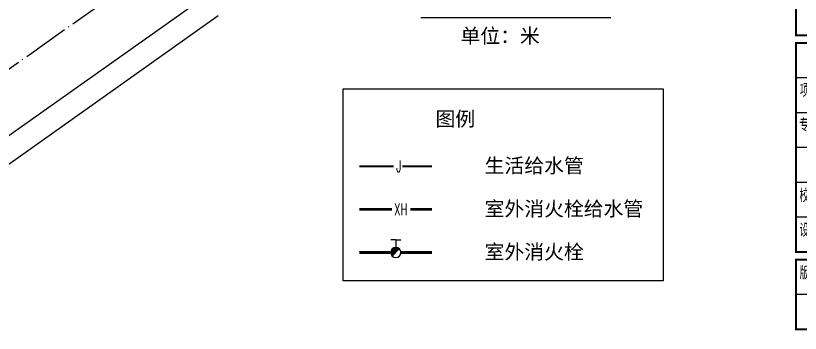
# Model space of a CAD drawing. Extents: x 36524853 to 36525459, y 2743936 to 2747542.
# Drawn here: x 36525048.4 to 36525149.8, y 2744396.9 to 2744437.9 of the extents above; entities that cross this region are included whole.
import ezdxf

# ---------------------------------------------------------------- set-up
doc = ezdxf.new("R2010")
doc.units = 0
doc.header["$LTSCALE"] = 1000
doc.header["$MEASUREMENT"] = 0
doc.linetypes.add('DASHDOT', pattern=[25.4, 12.7, -6.35, 0, -6.35])
doc.linetypes.add('DOTE', pattern=[2.42, 2, -0.2, 0.02, -0.2])
for name, color, linetype in [('0-规划道路', 4, 'Continuous'), ('0-规划道路中线', 211, 'DASHDOT'), ('_0', 7, 'Continuous'), ('A0-12 图框-中粗线', 41, 'Continuous'), ('A0-13 图框-细线', 7, 'Continuous'), ('A0-21 图框-不可改文字', 7, 'Continuous'), ('DIM_SYMB', 3, 'Continuous'), ('EQUIP_消火栓', 7, 'Continuous'), ('PIPE-消防', 1, 'Continuous'), ('PIPE-给水', 3, 'Continuous'), ('PUB_TEXT', 7, 'Continuous'), ('TEXT_消防', 7, 'Continuous'), ('TEXT_给水', 7, 'Continuous'), ('TWT_TEXT', 7, 'Continuous')]:
    doc.layers.add(name, color=color, linetype=linetype)
doc.styles.add('_TWT_PIPETEXT', font='SIMPLEX', dxfattribs={"width": 0.8, "height": 3.5, "bigfont": 'HZTXT'})
doc.styles.add('SKED-粗宋体', font='', dxfattribs={"width": 0.7})
doc.styles.add('黑体', font='simhei.ttf')
doc.styles.get('SKED-粗宋体').set_extended_font_data('SimSun')

# ---------------------------------------------------------------- blocks, each defined once
blk = doc.blocks.new('$TwtSys$00000385')
for p, q in [((0, 331), (-130, 331)), ((0, 331), (0, 131)), ((0, 331), (130, 331)), ((92, 92), (-92, -92))]:
    blk.add_line(p, q)
for start, end in [(135, 315), (315, 135)]:
    blk.add_arc((0, 0), 131, start, end)
at = {"color": 0}
for points in [[(-34, 127), (-127, 34), (34, 127), (-127, -34)], [(-93, 93), (-93, 93), (-34, 127), (-127, 34)], [(34, 127), (-127, -34), (93, 93), (-93, -93)]]:
    blk.add_solid(points, dxfattribs=at)
blk = doc.blocks.new('A$C00E3302F')
at = {"layer": 'A0-12 图框-中粗线', "const_width": 50, "flags": 128}
for points in [[(0, 200), (0, 10700), (7000, 10700), (7000, 200)], [(7000, -5400), (0, -5400), (0, 0), (7000, 0)], [(0, -7400), (0, -5600), (7000, -5600), (7000, -7400)]]:
    blk.add_lwpolyline(points, close=True, dxfattribs=at)
at = {"layer": 'A0-13 图框-细线'}
for p, q in [((7000, -900), (0, -900)), ((7000, -1800), (0, -1800)), ((7000, -2700), (0, -2700)), ((7000, -3600), (0, -3600)), ((7000, -4500), (0, -4500)), ((7000, -5600), (0, -5600)), ((3500, -6500), (0, -6500))]:
    blk.add_line(p, q, dxfattribs=at)
at = {"layer": 'A0-21 图框-不可改文字', "style": 'SKED-粗宋体', "width": 0.6}
for s, p in [('项目负责', (104, -1360)), ('专业负责', (84, -2255)), ('校    对', (92, -4078)), ('设    计', (91, -4972)), ('版 本 号', (96, -6076))]:
    blk.add_text(s, height=300, dxfattribs=at).set_placement(p)
blk = doc.blocks.new('A$C6202001D')
blk.add_blockref('A$C00E3302F', (51200, 19900))
blk = doc.blocks.new('分析图底图')
at = {"layer": '0-规划道路', "color": 251}
for p, q in [((-22.51, -134.39), (49.05, -83.75)), ((-19.56, -135.97), (50.78, -86.2))]:
    blk.add_line(p, q, dxfattribs=at)
at = {"layer": '0-规划道路中线', "color": 251, "linetype": 'DOTE', "ltscale": 0.003}
blk.add_line((-105.07, -184.23), (45, -78.04), dxfattribs=at)

msp = doc.modelspace()

# ---------------------------------------------------------------- linework, layer by layer
at = {"layer": '_0', "color": 8}
msp.add_lwpolyline([(36525090.71, 2744428.48), (36525132.04, 2744428.48), (36525132.04, 2744403.65), (36525090.71, 2744403.65)], close=True, dxfattribs=at)
at = {"layer": 'DIM_SYMB', "linetype": 'Continuous'}
msp.add_lwpolyline([(36525100.73, 2744437.68), (36525125.3, 2744437.68)], dxfattribs=at)
at = {"layer": 'PIPE-消防', "linetype": 'Continuous', "ltscale": 5, "const_width": 0.35}
for points in [[(36525092.8, 2744412.89), (36525097.03, 2744412.89)], [(36525099.38, 2744412.89), (36525102.2, 2744412.89)], [(36525092.8, 2744407.32), (36525096.79, 2744407.32)], [(36525098.15, 2744407.32), (36525102.2, 2744407.32)]]:
    msp.add_lwpolyline(points, dxfattribs=at)
at = {"layer": 'PIPE-给水', "linetype": 'Continuous', "ltscale": 5, "const_width": 0.25}
for points in [[(36525092.8, 2744418.46), (36525097.24, 2744418.46)], [(36525098.34, 2744418.46), (36525102.2, 2744418.46)]]:
    msp.add_lwpolyline(points, dxfattribs=at)

# ---------------------------------------------------------------- block references
at = {"xscale": 0.005, "yscale": 0.005, "zscale": 0.005}
msp.add_blockref('A$C6202001D', (36524893.2, 2744334.88), dxfattribs=at)
msp.add_blockref('分析图底图', (36525023.79, 2744524.12))
at = {"layer": 'EQUIP_消火栓'}
for xscale, yscale, zscale in [(0.005, 0.005, 0.005), (5e-06, 5e-06, 5e-06)]:
    msp.add_blockref('$TwtSys$00000385', (36525097.5, 2744407.32), dxfattribs=dict(at, xscale=xscale, yscale=yscale, zscale=zscale))

# ---------------------------------------------------------------- texts
at = {"layer": 'PUB_TEXT', "style": '黑体'}
msp.add_text('单位：米', height=1.878, dxfattribs=at).set_placement((36525105.86, 2744434.37))
at = {"layer": 'TEXT_消防', "style": '_TWT_PIPETEXT', "width": 0.64}
msp.add_text('XH', height=1.5, rotation=360, dxfattribs=at).set_placement((36525097.28, 2744412.14))
at = {"layer": 'TEXT_给水', "style": '_TWT_PIPETEXT', "width": 0.64}
msp.add_text('J', height=1.5, rotation=360, dxfattribs=at).set_placement((36525097.56, 2744417.71))
at = {"layer": 'TWT_TEXT', "color": 0, "linetype": 'Continuous', "style": '黑体'}
for s, p in [('图例', (36525102.63, 2744423.65)), ('生活给水管', (36525108.98, 2744417.61)), ('室外消火栓给水管', (36525108.98, 2744412.04)), ('室外消火栓', (36525108.98, 2744406.47))]:
    msp.add_text(s, height=1.878, dxfattribs=at).set_placement(p)

doc.saveas('drawing.dxf')
